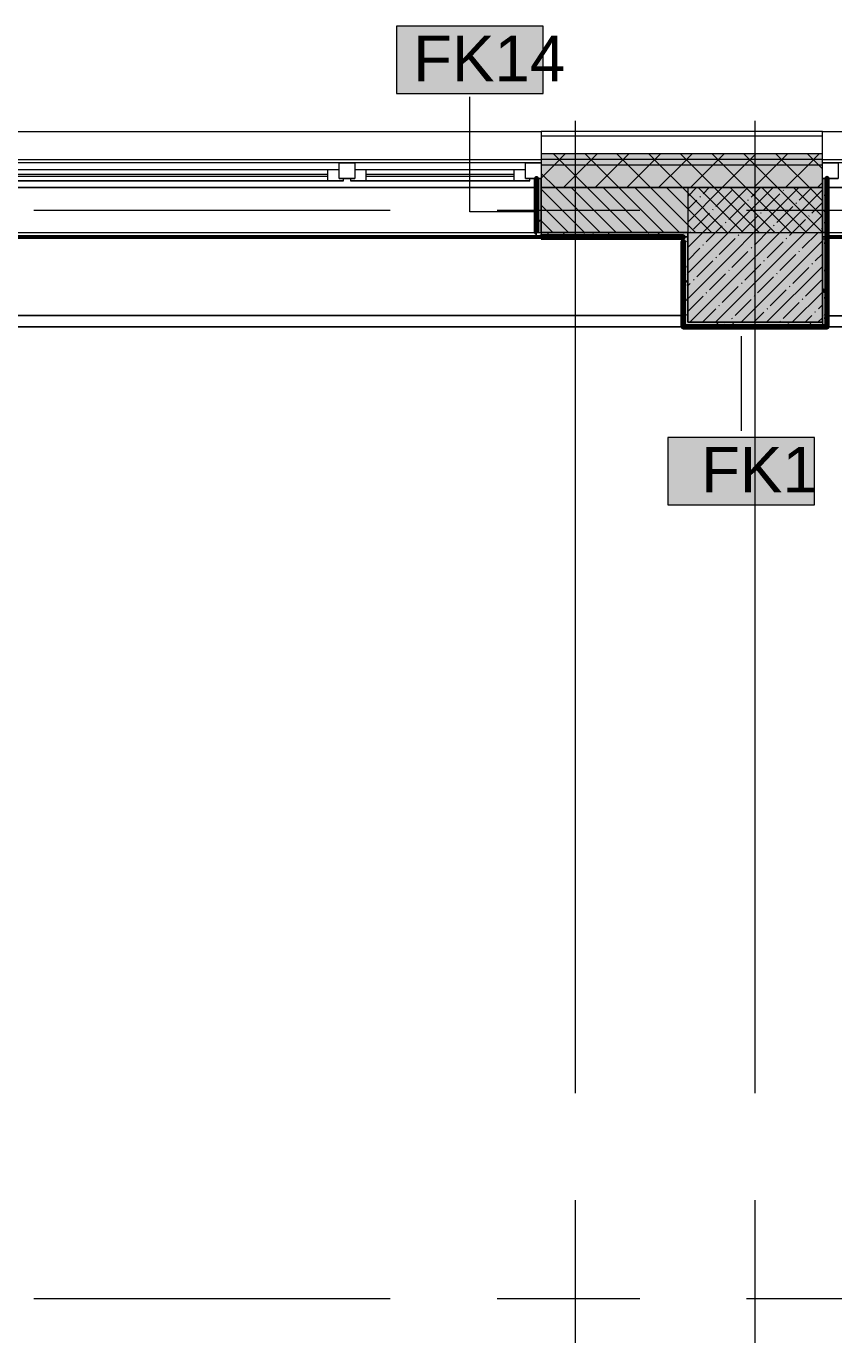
# Model space of a CAD drawing. Header units: millimetres. Extents: x -3817 to 677485, y -22715 to 103890.
# Drawn here: x 372496 to 376093, y 23872 to 29738 of the extents above; entities that cross this region are included whole.
import ezdxf

# ---------------------------------------------------------------- set-up
doc = ezdxf.new("R2010")
doc.units = ezdxf.units.MM
doc.layers.add('PDF _Геометрия', color=7, linetype='Continuous', true_color=0x1d1d1d)
doc.layers.add('PDF _Сплошная заливка', color=7, linetype='Continuous', true_color=0xffffff)
doc.layers.add('PDF _Текст', color=7, linetype='Continuous')
doc.styles.add('PDF GOST-Common', font='arial.ttf')

msp = doc.modelspace()

# ---------------------------------------------------------------- hatches: boundary and pattern name
at = {"layer": 'PDF _Сплошная заливка', "transparency": 33554559}
h = msp.add_hatch(color=256, dxfattribs=at)
h.paths.add_polyline_path([(412423.6, 29119), (412423.6, 29169), (407632.9, 29169), (407632.9, 29119), (412021.4, 29119)], flags=0)
h.paths.add_polyline_path([(405132.9, 29119), (405132.9, 29169), (403622.9, 29169), (403622.9, 29119), (404519.5, 29119)], flags=0)
h.paths.add_polyline_path([(401518.8, 29119), (401522.9, 29119), (401522.9, 29169), (396142.9, 29169), (396142.9, 29119), (400768.6, 29119)], flags=0)
h.paths.add_polyline_path([(392238.1, 29119), (392542.9, 29119), (392542.9, 29169), (391462.9, 29169), (391462.9, 29119)], flags=0)
h.paths.add_polyline_path([(383514.3, 29119), (384442.9, 29119), (384442.9, 29169), (383192.8, 29169), (383192.8, 29119)], flags=0)
h.paths.add_polyline_path([(393442.9, 29119), (395242.9, 29119), (395242.9, 29169), (393442.9, 29169)], flags=0)
h.paths.add_polyline_path([(388322.9, 29119), (388322.9, 29169), (387142.9, 29169), (387142.9, 29119), (388038.1, 29119)], flags=0)
h.paths.add_polyline_path([(376943.2, 29119), (378043.1, 29119), (378043.1, 29169), (376943.2, 29169)], flags=0)
h.paths.add_polyline_path([(376043.2, 29119), (376043.2, 29169), (374789.9, 29169), (374789.9, 29119), (376012.5, 29119)], flags=0)
h.paths.add_polyline_path([(382292.8, 29119), (382292.8, 29169), (381143.1, 29169), (381143.1, 29119), (382013.9, 29119)], flags=0)
h.paths.add_polyline_path([(371511.3, 29119), (371689.9, 29119), (371689.9, 29169), (369292.9, 29169), (369292.9, 29119), (370011, 29119)], flags=0)
h = msp.add_hatch(color=256, dxfattribs=at)
h.paths.add_polyline_path([(412423.6, 29019), (412423.6, 29119), (407632.9, 29119), (407632.9, 29019), (412021.4, 29019)], flags=0)
h.paths.add_polyline_path([(401322.9, 29019), (401522.9, 29019), (401522.9, 29119), (396142.9, 29119), (396142.9, 29019), (400822.9, 29019)], flags=0)
h.paths.add_polyline_path([(404032.9, 29019), (405132.9, 29019), (405132.9, 29119), (403622.9, 29119), (403622.9, 29019), (403769.4, 29019)], flags=0)
h.paths.add_polyline_path([(394042.9, 29019), (395242.9, 29019), (395242.9, 29119), (393442.9, 29119), (393442.9, 29019), (394016.9, 29019)], flags=0)
h.paths.add_polyline_path([(392542.9, 29019), (392542.9, 29119), (391462.9, 29119), (391462.9, 29019), (392516.6, 29019)], flags=0)
h.paths.add_polyline_path([(388038.1, 29019), (388322.9, 29019), (388322.9, 29119), (387142.9, 29119), (387142.9, 29019), (388015.4, 29019)], flags=0)
h.paths.add_polyline_path([(381143.1, 29019), (382292.8, 29019), (382292.8, 29119), (381143.1, 29119)], flags=0)
h.paths.add_polyline_path([(369342.9, 29019), (371689.9, 29019), (371689.9, 29119), (369342.9, 29119)], flags=0)
h.paths.add_polyline_path([(383514.3, 29019), (384442.9, 29019), (384442.9, 29119), (383192.8, 29119), (383192.8, 29019)], flags=0)
h.paths.add_polyline_path([(377647.7, 29019), (378043.1, 29019), (378043.1, 29119), (376943.2, 29119), (376943.2, 29019), (377512.8, 29019)], flags=0)
h.paths.add_polyline_path([(374789.9, 29019), (376043.2, 29019), (376043.2, 29119), (374789.9, 29119)], flags=0)
h = msp.add_hatch(color=256, dxfattribs=at)
h.paths.add_polyline_path([(377512.8, 28819), (377647.7, 28819), (377647.7, 29019), (376943.2, 29019), (376943.2, 28819)], flags=0)
h.paths.add_polyline_path([(371689.9, 28819), (371689.9, 29019), (370042.9, 29019), (370042.9, 28819), (371511.3, 28819)], flags=0)
h.paths.add_polyline_path([(374789.9, 28819), (376043.2, 28819), (376043.2, 29019), (374789.9, 29019)], flags=0)
for points in [[(376012.5, 28419), (376042.9, 28419), (376042.9, 29019), (375442.9, 29019), (375442.9, 28419)], [(376042.9, 28399), (376042.9, 28419), (375422.9, 28419), (375422.9, 28399), (376012.5, 28399)]]:
    msp.add_hatch(color=256, dxfattribs=at).paths.add_polyline_path(points)
h = msp.add_hatch(color=256, dxfattribs=at)
h.paths.add_polyline_path([(374789.9, 28799), (375442.9, 28799), (375442.9, 28819), (374789.9, 28819)], flags=0)
h.paths.add_polyline_path([(370063.9, 28799), (371689.9, 28799), (371689.9, 28819), (370062.9, 28819), (370062.9, 28799)], flags=0)

# ---------------------------------------------------------------- linework, layer by layer
at = {"layer": 'PDF _Геометрия', "color": 7, "lineweight": 9}
for points in [[(374799.4, 29737.7), (374146.2, 29737.7), (374146.2, 29437.7), (374799.4, 29437.7)], [(376043.2, 29019), (374789.9, 29019)], [(376042.9, 28419), (376042.9, 29019), (375442.9, 29019), (375442.9, 28419)], [(376008, 27905.7), (375354.9, 27905.7), (375354.9, 27605.7), (376008, 27605.7)]]:
    msp.add_lwpolyline(points, close=True, dxfattribs=at)
for points in [[(374765.4, 28911.8), (374472.8, 28911.8), (374472.8, 29423.8)], [(376043.2, 29249), (374789.9, 29249)], [(376043.2, 29169), (374789.9, 29169)], [(376043.2, 29144), (374789.9, 29144)], [(376043.2, 29119), (374789.9, 29119)], [(375681.4, 28357.2), (375681.4, 27935.8)]]:
    msp.add_lwpolyline(points, dxfattribs=at)
at = {"layer": 'PDF _Геометрия', "color": 9, "lineweight": 9, "true_color": 0xc0c0c0}
for points in [[(371689.9, 29059), (371689.9, 29269), (374789.9, 29269), (374789.9, 29059)], [(376043.2, 29059), (376043.2, 29269), (376943.2, 29269), (376943.2, 29059)], [(374789.9, 28819), (374789.9, 28799), (371689.9, 28799), (371689.9, 28819), (370062.9, 28819)], [(374789.9, 28799), (371689.9, 28799), (371689.9, 28819)], [(371710.9, 28819), (374768.9, 28819)], [(376063.2, 28819), (376043.2, 28819), (376043.2, 28799), (376063.2, 28799), (376042.9, 28799)], [(376943.2, 28819), (376943.2, 28799), (376064.2, 28799), (376943.2, 28799)], [(376064.2, 28819), (376922.2, 28819)], [(370063.9, 28449), (375421.9, 28449), (370063.9, 28449), (370063.9, 28399)], [(376064.2, 28448), (381421.9, 28448), (376064.2, 28448)], [(376064.2, 28448), (376064.2, 28398)], [(370063.9, 28399), (375421.9, 28399), (370063.9, 28399)], [(376064.2, 28398), (381421.9, 28398), (376064.2, 28398)]]:
    msp.add_lwpolyline(points, dxfattribs=at)
for points in [[(374789.9, 29019), (374789.9, 28819), (376043.2, 28819), (376043.2, 29019), (376043.2, 29269), (374789.9, 29269)], [(374789.9, 28819), (374789.9, 29059), (374769.9, 29059), (374769.9, 28819)], [(376063.2, 28819), (376063.2, 29059), (376043.2, 29059), (376043.2, 28819)], [(374768.9, 29019), (371710.9, 29019)], [(376922.2, 29019), (376064.2, 29019)], [(375442.9, 28819), (374789.9, 28819), (374789.9, 28799), (375442.9, 28799)], [(375422.9, 28419), (375422.9, 28399), (376042.9, 28399), (376042.9, 28409), (376062.9, 28409), (376062.9, 28789), (376042.9, 28789), (376042.9, 28419), (375442.9, 28419), (375442.9, 28799), (375422.9, 28799)], [(376043.2, 28799), (376043.2, 28404), (376063.2, 28404), (376063.2, 28799)]]:
    msp.add_lwpolyline(points, close=True, dxfattribs=at)
at = {"layer": 'PDF _Геометрия', "color": 253, "lineweight": 9, "true_color": 0xaaaaaa}
for points in [[(374942.9, 24983.7), (374942.9, 26817.1), (374942.9, 29317.1)], [(375742.9, 24983.7), (375742.9, 26817.1), (375742.9, 29317.1)], [(374789.9, 29129), (371689.9, 29129)], [(376943.2, 29129), (376043.2, 29129)], [(371809.9, 29079), (373839.9, 29079)], [(373839.9, 29069), (371809.9, 29069)], [(373889.9, 29059), (373959.9, 29059)], [(374009.9, 29079), (374669.9, 29079)], [(374669.9, 29069), (374009.9, 29069)], [(374719.9, 29059), (374789.9, 29059)], [(376043.2, 29059), (376113.2, 29059)], [(372530, 28919), (374117.5, 28919)], [(374593.8, 28919), (375228.8, 28919)], [(375705, 28919), (377292.5, 28919)], [(374942.9, 23872.4), (374942.9, 24507.4)], [(375742.9, 23872.4), (375742.9, 24507.4)], [(372530, 24069), (374117.5, 24069)], [(374593.8, 24069), (375228.8, 24069)], [(375705, 24069), (377292.5, 24069)]]:
    msp.add_lwpolyline(points, dxfattribs=at)
at = {"layer": 'PDF _Геометрия', "lineweight": 9}
for points in [[(374789.9, 29061.3), (374847.6, 29119), (374897.6, 29169)], [(375194.8, 28819), (374994.8, 29019), (374894.8, 29119), (374844.8, 29169)], [(374889, 29019), (374989, 29119), (375039, 29169)], [(375336.2, 28819), (375136.2, 29019), (375036.2, 29119), (374986.2, 29169)], [(375030.4, 29019), (375130.4, 29119), (375180.4, 29169)], [(375477.6, 28819), (375277.6, 29019), (375177.6, 29119), (375127.6, 29169)], [(375171.8, 29019), (375271.8, 29119), (375321.8, 29169)], [(375619.1, 28819), (375419.1, 29019), (375319.1, 29119), (375269.1, 29169)], [(375313.3, 29019), (375413.3, 29119), (375463.3, 29169)], [(375760.5, 28819), (375560.5, 29019), (375460.5, 29119), (375410.5, 29169)], [(375454.7, 29019), (375554.7, 29119), (375604.7, 29169)], [(375901.9, 28819), (375701.9, 29019), (375601.9, 29119), (375551.9, 29169)], [(375596.1, 29019), (375696.1, 29119), (375746.1, 29169)], [(376043.2, 28819.1), (375843.3, 29019), (375743.3, 29119), (375693.3, 29169)], [(375737.5, 29019), (375837.5, 29119), (375887.5, 29169)], [(376043.2, 28960.6), (375984.7, 29019), (375884.7, 29119), (375834.7, 29169)], [(375878.9, 29019), (375978.9, 29119), (376028.9, 29169)], [(376043.2, 29102), (376026.2, 29119), (375976.2, 29169)], [(375053.4, 28819), (374853.4, 29019), (374789.9, 29082.5)], [(376020.4, 29019), (376043.2, 29041.8)], [(374982.7, 28819), (374789.9, 29011.8)], [(375124.1, 28819), (374924.1, 29019)], [(375265.5, 28819), (375065.5, 29019)], [(375406.9, 28819), (375206.9, 29019)], [(375548.3, 28819), (375348.3, 29019)], [(375442.9, 28979.9), (375482, 29019)], [(375442.9, 28865.8), (375596.1, 29019)], [(375442.9, 28751.8), (375710.1, 29019)], [(375442.9, 28637.7), (375824.2, 29019)], [(375442.9, 28523.7), (375938.2, 29019)], [(375452.2, 28419), (376042.9, 29009.6)], [(375689.8, 28819), (375489.8, 29019)], [(375497.2, 28977.2), (375499.6, 28979.6)], [(375511.5, 28991.4), (375539, 29019)], [(375568.5, 28934.4), (375639.8, 29005.7)], [(375831.2, 28819), (375631.2, 29019)], [(375725.3, 28977.2), (375767.1, 29019)], [(375972.6, 28819), (375772.6, 29019)], [(375782.3, 28920.2), (375853.6, 28991.4)], [(375867.9, 29005.7), (375870.2, 29008.1)], [(376043.2, 28889.9), (375914, 29019)], [(375939.2, 28962.9), (375995.2, 29019)], [(374911.9, 28819), (374789.9, 28941.1)], [(375442.9, 28922.9), (375483, 28962.9)], [(375554.2, 28920.2), (375556.6, 28922.5)], [(375625.5, 28877.4), (375696.8, 28948.7)], [(375711.1, 28962.9), (375713.4, 28965.3)], [(375839.4, 28863.1), (375910.6, 28934.4)], [(375924.9, 28948.7), (375927.3, 28951)], [(375996.2, 28905.9), (376042.9, 28952.6)], [(374841.2, 28819), (374789.9, 28870.3)], [(375468.7, 28834.6), (375540, 28905.9)], [(375566.3, 28419), (376042.9, 28895.6)], [(375611.3, 28863.1), (375613.6, 28865.5)], [(375682.5, 28820.4), (375753.8, 28891.7)], [(375768.1, 28905.9), (375770.5, 28908.3)], [(375896.4, 28806.1), (375967.7, 28877.4)], [(375981.9, 28891.7), (375984.3, 28894)], [(375454.4, 28820.4), (375456.8, 28822.7)], [(375525.7, 28777.6), (375597, 28848.9)], [(375668.3, 28806.1), (375670.7, 28808.5)], [(375739.6, 28763.3), (375810.8, 28834.6)], [(375825.1, 28848.9), (375827.5, 28851.3)], [(375953.4, 28749.1), (376024.7, 28820.4)], [(376038.9, 28834.6), (376041.3, 28837)], [(375442.9, 28694.8), (375497.2, 28749.1)], [(375511.5, 28763.3), (375513.8, 28765.7)], [(375582.7, 28720.6), (375654, 28791.9)], [(375680.3, 28419), (376042.9, 28781.5)], [(375725.3, 28749.1), (375727.7, 28751.5)], [(375796.6, 28706.3), (375867.9, 28777.6)], [(375882.1, 28791.9), (375884.5, 28794.2)], [(375483, 28620.8), (375554.2, 28692.1)], [(375568.5, 28706.3), (375570.9, 28708.7)], [(375639.8, 28663.6), (375711.1, 28734.8)], [(375782.3, 28692.1), (375784.7, 28694.4)], [(375853.6, 28649.3), (375924.9, 28720.6)], [(375939.2, 28734.8), (375941.5, 28737.2)], [(376010.4, 28692.1), (376042.9, 28724.5)], [(375540, 28563.8), (375611.3, 28635)], [(375625.5, 28649.3), (375627.9, 28651.7)], [(375696.8, 28606.5), (375768.1, 28677.8)], [(375794.4, 28419), (376042.9, 28667.5)], [(375839.4, 28635), (375841.7, 28637.4)], [(375910.6, 28592.3), (375981.9, 28663.6)], [(375996.2, 28677.8), (375998.5, 28680.2)], [(375442.9, 28580.7), (375454.4, 28592.3)], [(375468.7, 28606.5), (375471.1, 28608.9)], [(375597, 28506.7), (375668.3, 28578)], [(375682.5, 28592.3), (375684.9, 28594.6)], [(375753.8, 28549.5), (375825.1, 28620.8)], [(375896.4, 28578), (375898.8, 28580.4)], [(375967.7, 28535.2), (376038.9, 28606.5)], [(375442.9, 28466.7), (375511.5, 28535.2)], [(375525.7, 28549.5), (375528.1, 28551.9)], [(375654, 28449.7), (375725.3, 28521)], [(375739.6, 28535.2), (375741.9, 28537.6)], [(375810.8, 28492.5), (375882.1, 28563.8)], [(375867.9, 28435.5), (375939.2, 28506.7)], [(375908.4, 28419), (376042.9, 28553.4)], [(375953.4, 28521), (375955.8, 28523.4)], [(375509.3, 28419), (375568.5, 28478.2)], [(375582.7, 28492.5), (375585.1, 28494.8)], [(375737.4, 28419), (375782.3, 28464)], [(375796.6, 28478.2), (375799, 28480.6)], [(375965.5, 28419), (375996.2, 28449.7)], [(376010.4, 28464), (376012.8, 28466.3)], [(376024.7, 28478.2), (376042.9, 28496.4)], [(375623.3, 28419), (375625.5, 28421.2)], [(375639.8, 28435.5), (375642.1, 28437.8)], [(375853.6, 28421.2), (375856, 28423.6)], [(376022.5, 28419), (376042.9, 28439.4)]]:
    msp.add_lwpolyline(points, dxfattribs=at)
at = {"layer": 'PDF _Геометрия', "color": 116, "lineweight": 13, "true_color": 0x008040}
for points in [[(371689.9, 29144), (374789.9, 29144)], [(376043.2, 29144), (376943.2, 29144)]]:
    msp.add_lwpolyline(points, dxfattribs=at)
at = {"layer": 'PDF _Геометрия', "color": 253, "lineweight": 13, "true_color": 0xaaaaaa}
for points in [[(371739.9, 29049), (373909.9, 29049), (373909.9, 29059), (373889.9, 29059), (373889.9, 29099), (371759.9, 29099), (371759.9, 29059), (371739.9, 29059)], [(373959.9, 29129), (373959.9, 29059), (373889.9, 29059), (373889.9, 29129)], [(373939.9, 29049), (374739.9, 29049), (374739.9, 29059), (374719.9, 29059), (374719.9, 29099), (373959.9, 29099), (373959.9, 29059), (373939.9, 29059)], [(374789.9, 29129), (374789.9, 29059), (374719.9, 29059), (374719.9, 29129)], [(376113.2, 29129), (376113.2, 29059), (376043.2, 29059), (376043.2, 29129)]]:
    msp.add_lwpolyline(points, close=True, dxfattribs=at)
for points in [[(373839.9, 29049), (373839.9, 29099)], [(374009.9, 29049), (374009.9, 29099)], [(374669.9, 29049), (374669.9, 29099)], [(373909.9, 29049), (371739.9, 29049)], [(374739.9, 29049), (373939.9, 29049)]]:
    msp.add_lwpolyline(points, dxfattribs=at)
at = {"layer": 'PDF _Геометрия', "color": 7, "lineweight": 70, "true_color": 0xffd2ff}
for points in [[(374769.9, 28819), (374769.9, 29059), (374768.9, 29059), (374768.9, 28819)], [(376064.2, 28819), (376064.2, 29059), (376063.2, 29059), (376063.2, 28819)]]:
    msp.add_lwpolyline(points, close=True, dxfattribs=at)
at = {"layer": 'PDF _Геометрия', "color": 253, "lineweight": 9, "true_color": 0x9b9b9b}
for points in [[(374770.7, 29046.2), (374780.8, 29046.2)], [(376050.9, 28985.2), (376060.9, 28985.2)], [(376063.2, 29016.2), (376059, 29008.9)], [(374772.3, 28938.7), (374769.9, 28942.9)], [(374774.4, 28917.5), (374769.9, 28909.8)], [(374770.7, 28954.8), (374780.8, 28954.8)], [(374785.5, 28875.9), (374780.5, 28867.1)], [(376050.9, 28863.3), (376060.9, 28863.3)], [(376057.9, 28906.6), (376052.8, 28915.4)], [(374770.7, 28832.8), (374780.8, 28832.8)], [(374806.9, 28817.9), (374806.2, 28819)], [(374823.1, 28819), (374818, 28810.3)], [(374831.7, 28802.4), (374841.7, 28802.4)], [(374891.1, 28814.9), (374886.1, 28806.2)], [(374923.1, 28802.4), (374933.2, 28802.4)], [(374984.6, 28814.9), (374982.2, 28819)], [(374984.1, 28802.4), (374994.1, 28802.4)], [(375026.2, 28803.7), (375021.2, 28812.5)], [(375094.2, 28807.8), (375089.2, 28816.5)], [(375134.5, 28799), (375130.8, 28805.4)], [(375136.5, 28802.4), (375146.6, 28802.4)], [(375227.9, 28802.4), (375238, 28802.4)], [(375271.9, 28804.8), (375266.9, 28813.6)], [(375272.9, 28805.6), (375269.1, 28799)], [(375314.5, 28816.8), (375309.5, 28808.1)], [(375319.4, 28802.4), (375329.4, 28802.4)], [(375421.4, 28819), (375419.2, 28815.2)], [(375435.4, 28782.2), (375430.3, 28773.5)], [(376062.9, 28771.9), (376057.9, 28763.2), (376062.9, 28771.9)], [(376063.2, 28775.5), (376061, 28779.3), (376062.9, 28776)], [(375441.3, 28710.9), (375442.9, 28710.9)], [(376042.9, 28688.7), (376043.7, 28687.3), (376043.2, 28688.2)], [(375442.4, 28672.6), (375437.4, 28663.8)], [(375442.9, 28630.7), (375441.6, 28632.9)], [(375435.5, 28582.5), (375430.5, 28591.2)], [(375438.4, 28604.5), (375433.3, 28595.8)], [(375441.3, 28619.5), (375442.9, 28619.5)], [(375439.6, 28514.5), (375434.5, 28523.2)], [(375442.9, 28447.8), (375438.6, 28455.2)], [(375441.3, 28497.6), (375442.9, 28497.6)], [(375432.5, 28404.8), (375427.5, 28413.5)], [(375535.8, 28407.5), (375530.9, 28399)], [(375563.2, 28406.1), (375573.3, 28406.1)], [(375577.4, 28418.7), (375572.4, 28409.9)], [(375610.2, 28401.8), (375605.2, 28410.5)], [(375645.4, 28414.6), (375640.4, 28405.9)], [(375647, 28399), (375646.8, 28399.4)], [(375654.7, 28406.1), (375664.7, 28406.1)], [(375717.4, 28399), (375714.8, 28403.5)], [(375746.1, 28406.1), (375756.1, 28406.1)], [(375891.2, 28413.5), (375886.1, 28404.8)], [(375893.4, 28399), (375892.5, 28400.5)], [(375929, 28406.1), (375939, 28406.1)], [(375959.2, 28409.4), (375954.2, 28400.7)], [(375992, 28411.1), (375987.4, 28419)], [(376020.4, 28406.1), (376030.5, 28406.1)]]:
    msp.add_lwpolyline(points, dxfattribs=at)
at = {"layer": 'PDF _Геометрия', "color": 231, "lineweight": 53, "true_color": 0xff80c0}
for points in [[(371689.9, 28799), (374789.9, 28799)], [(376064.2, 28799), (376943.2, 28799)], [(374789.9, 28798), (371689.9, 28798)], [(376943.2, 28798), (376064.2, 28798)]]:
    msp.add_lwpolyline(points, dxfattribs=at)
at = {"layer": 'PDF _Геометрия', "color": 231, "lineweight": 70, "true_color": 0xff80c0}
msp.add_lwpolyline([(374789.9, 28798), (375422.9, 28798), (375422.9, 28799), (374789.9, 28799)], close=True, dxfattribs=at)
msp.add_lwpolyline([(376063.9, 28399), (376063.9, 28789), (376062.9, 28789), (376062.9, 28399), (375422.9, 28399), (375422.9, 28778.5), (375421.9, 28778.5), (375421.9, 28398), (375422.9, 28398), (376064.2, 28398), (376064.2, 28399), (376064.2, 28819), (376063.2, 28819), (376063.2, 28399)], dxfattribs=at)
at = {"layer": 'PDF _Геометрия', "color": 253, "lineweight": 9, "true_color": 0x9b9b9b}
for points in [[(376060.9, 28771.9), (376050.9, 28771.9)], [(376060.9, 28650), (376050.9, 28650)], [(376045.6, 28559.1), (376050.6, 28567.8)], [(376046.8, 28559.9), (376051.9, 28551.2)], [(376060.9, 28528), (376050.9, 28528)], [(376052.7, 28449.4), (376057.7, 28458.1)], [(376060.9, 28436.6), (376050.9, 28436.6)]]:
    msp.add_lwpolyline(points, close=True, dxfattribs=at)
at = {"layer": 'PDF _Геометрия', "color": 7, "lineweight": 35}
msp.add_lwpolyline([(376063.2, 28399), (376063.9, 28399), (376062.9, 28399)], close=True, dxfattribs=at)
at = {"layer": 'PDF _Сплошная заливка', "lineweight": 9, "transparency": 33554559}
for points in [[(374799.4, 29737.7), (374146.2, 29737.7), (374799.4, 29437.7), (374146.2, 29437.7)], [(376008, 27905.7), (375354.9, 27905.7), (376008, 27605.7), (375354.9, 27605.7)]]:
    msp.add_solid(points, dxfattribs=at)
at = {"layer": 'PDF _Сплошная заливка', "color": 7, "lineweight": 35, "true_color": 0xffd2ff, "transparency": 33554559}
for points in [[(374768.9, 28819), (374769.9, 28819), (374768.9, 29059)], [(376063.2, 28819), (376064.2, 28819), (376063.2, 29059)]]:
    msp.add_solid(points, dxfattribs=at)
at = {"layer": 'PDF _Сплошная заливка', "lineweight": 35, "transparency": 33554559}
for points in [[(374769.9, 28819), (374789.9, 28819), (374769.9, 29059), (374789.9, 29059)], [(376043.2, 28819), (376063.2, 28819), (376043.2, 29059), (376063.2, 29059)], [(375422.9, 28419), (375442.9, 28419), (375422.9, 28799), (375442.9, 28799)], [(376043.2, 28404), (376063.2, 28404), (376043.2, 28799), (376063.2, 28799)], [(376062.9, 28409), (376062.9, 28789), (376042.9, 28409), (376042.9, 28789)]]:
    msp.add_solid(points, dxfattribs=at)
at = {"layer": 'PDF _Сплошная заливка', "color": 254, "lineweight": 35, "true_color": 0xffb9dc, "transparency": 33554559}
for points in [[(374789.9, 28798), (374789.9, 28799), (374757.2, 28798)], [(375422.9, 28798), (375422.9, 28799), (374789.9, 28798)], [(375421.9, 28398), (375422.9, 28399), (375421.9, 28778.5)], [(376063.2, 28399), (376064.2, 28399), (376063.2, 28402.8)]]:
    msp.add_solid(points, dxfattribs=at)

# ---------------------------------------------------------------- texts
at = {"layer": 'PDF _Текст', "char_height": 203.2, "attachment_point": 4, "style": 'PDF GOST-Common'}
for s, insert in [('FK14', (374219.1, 29594.3)), ('FK1', (375502, 27762.3))]:
    msp.add_mtext(s, dxfattribs=dict(at, insert=insert))

doc.saveas('drawing.dxf')
